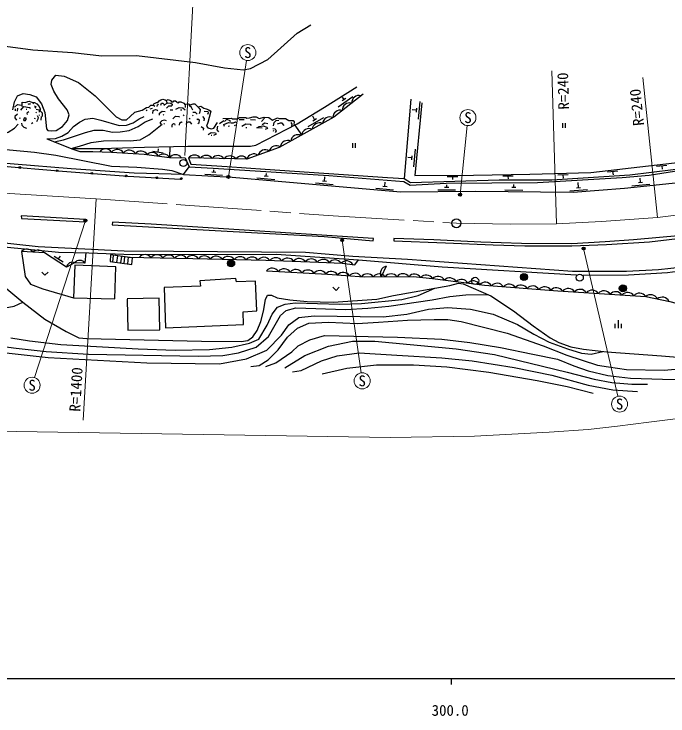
# Model space of a CAD drawing. Units: millimetres at full size, sheet at 1:1000; details may follow other scales. Extents: x 40000 to 680000, y 20000 to 380000.
# Drawn here: x 294450 to 404491, y 198715 to 316901 of the extents above; entities that cross this region are included whole.
import ezdxf
from ezdxf.enums import TextEntityAlignment as Align

# ---------------------------------------------------------------- set-up
doc = ezdxf.new("R2010")
doc.units = ezdxf.units.MM
doc.header["$LTSCALE"] = 1000
doc.linetypes.add('CHAIN', pattern=[18.5, 12, -1.5, 3.5, -1.5])
for name, color, linetype, lineweight in [('M-BGD', 7, 'Continuous', 25), ('M-BGD-HTXT', 7, 'Continuous', 13), ('M-BMK', 2, 'CHAIN', 13), ('M-BMK-SRVR', 3, 'Continuous', 25), ('M-STR-HTXT', 7, 'Continuous', 13), ('M-STR-STRC', 7, 'Continuous', 25), ('M-TTL-BAND', 7, 'Continuous', 25)]:
    doc.layers.add(name, color=color, linetype=linetype, lineweight=lineweight)
doc.styles.add('ＭＳ ゴシック', font='')
doc.styles.get('ＭＳ ゴシック').set_extended_font_data('MS Gothic')

msp = doc.modelspace()

# ---------------------------------------------------------------- hatches: boundary and pattern name
at = {"layer": 'M-BGD'}
for points in [[(330370, 274933, -1), (331570, 274933, -0.41421), (330970, 274333, -0.41421)], [(380861, 272617, -0.41421), (380261, 272017, -0.41421), (379661, 272617, -1)], [(396309, 270713, -1), (397509, 270713, -0.41421), (396909, 270113, -0.41421)]]:
    msp.add_hatch(color=256, dxfattribs=at).paths.add_polyline_path(points)
at = {"layer": 'M-STR-STRC'}
for points in [[(330753, 289598, -1), (330314, 289358, -0.41421), (330414, 289698, -0.41421)], [(369719, 286610, -1), (369280, 286371, -0.41421), (369380, 286710, -0.41421)], [(306680, 282244, -1), (306241, 282004, -0.41421), (306341, 282344, -0.41421)], [(349889, 278957, -1), (349450, 278718, -0.41421), (349550, 279057, -0.41421)], [(390501, 277545, -1), (390062, 277306, -0.41421), (390162, 277645, -0.41421)]]:
    msp.add_hatch(color=256, dxfattribs=at).paths.add_polyline_path(points)

# ---------------------------------------------------------------- linework, layer by layer
at = {"layer": 'M-BGD'}
for p, q in [((349018, 301282), (351463, 303021)), ((349694, 302315), (350265, 302721)), ((349980, 302518), (349708, 302899)), ((320070, 302316), (320184, 301869)), ((361231, 302548), (360093, 289199)), ((362503, 299179), (362791, 302165)), ((294683, 300620), (294719, 300916)), ((295037, 301061), (295001, 300562)), ((296462, 300857), (296627, 300857)), ((298120, 300373), (298211, 300254)), ((298659, 300663), (298659, 300373)), ((316661, 300621), (316865, 300789)), ((317371, 300944), (317737, 301078)), ((320701, 300798), (321146, 300798)), ((322442, 300774), (322673, 300764)), ((362199, 300715), (361446, 300787)), ((362165, 300366), (362232, 301063)), ((295365, 299461), (295409, 299296)), ((297961, 299346), (297876, 299227)), ((298671, 299948), (298688, 299840)), ((299034, 299653), (298955, 299051)), ((319547, 299848), (319630, 299969)), ((322908, 299925), (323067, 299815)), ((324108, 299187), (323918, 299364)), ((324497, 299886), (324599, 299754)), ((333153, 299110), (332307, 299063)), ((335089, 299026), (334216, 299104)), ((336118, 298828), (336615, 299371)), ((343964, 297981), (346562, 299480)), ((345038, 299120), (344707, 299695)), ((344735, 298945), (345341, 299295)), ((297586, 298585), (297376, 298397)), ((319653, 298480), (319772, 298352)), ((329032, 298490), (329727, 298975)), ((330487, 298002), (330727, 298060)), ((331527, 298154), (331783, 298227)), ((341659, 298223), (342856, 296533)), ((386742, 298546), (386742, 297763)), ((387209, 298546), (387209, 297763)), ((333452, 297788), (333604, 297777)), ((338223, 297204), (338032, 297210)), ((327606, 296492), (327730, 296497)), ((320650, 294574), (320619, 292725)), ((351385, 295177), (351385, 294394)), ((351852, 295177), (351852, 294394)), ((317814, 293785), (319546, 293532)), ((318680, 293659), (318761, 294215)), ((361729, 291152), (362017, 294139)), ((361425, 292689), (360733, 292755)), ((361391, 292340), (361459, 293037)), ((404320, 291425), (402582, 291224)), ((403451, 291324), (403515, 290765)), ((326547, 289945), (329543, 289781)), ((327720, 290332), (328419, 290293)), ((328070, 290312), (328091, 290696)), ((336519, 289662), (337216, 289601)), ((336868, 289632), (336906, 290072)), ((378442, 289612), (376692, 289582)), ((377567, 289597), (377575, 289170)), ((387695, 289838), (385946, 289790)), ((386821, 289814), (386836, 289252)), ((396054, 290469), (394315, 290268)), ((395185, 290369), (395249, 289810)), ((335334, 289314), (338323, 289052)), ((345164, 288462), (348153, 288200)), ((346349, 288810), (347047, 288749)), ((346698, 288780), (346758, 289463)), ((356863, 287903), (356923, 288587)), ((369108, 289487), (367358, 289479)), ((368233, 289483), (368235, 289034)), ((389424, 287674), (389361, 288517)), ((399532, 288532), (400228, 288604)), ((399880, 288568), (399806, 289286)), ((355330, 287586), (358318, 287324)), ((356515, 287934), (357212, 287873)), ((365765, 287288), (368765, 287321)), ((366910, 287751), (367610, 287758)), ((367260, 287754), (367256, 288145)), ((377047, 287297), (380047, 287265)), ((378202, 287735), (378902, 287727)), ((378552, 287731), (378556, 288185)), ((387961, 287114), (390953, 287337)), ((389075, 287648), (389773, 287700)), ((398435, 287965), (401419, 288276)), ((301228, 276159), (302689, 275195)), ((301958, 275677), (302268, 276147)), ((311078, 275183), (311214, 276266)), ((311764, 275091), (311901, 276180)), ((312427, 275002), (312564, 276096)), ((312977, 274928), (313115, 276027)), ((313591, 274845), (313730, 275949)), ((357098, 274451), (356224, 272652)), ((396151, 264022), (396151, 265350)), ((395617, 264022), (395617, 264718)), ((396684, 264022), (396684, 264718))]:
    msp.add_line(p, q, dxfattribs=at)
for points in [[(322942, 289892), (331147, 289444), (359498, 286959), (372078, 287097), (388514, 286926), (397172, 287570), (406274, 288519), (416397, 289941), (424921, 291444), (455955, 297287), (453680, 306787), (450774, 321642), (418921, 314633), (422022, 297054), (423130, 296488), (420758, 295672), (416088, 314234)], [(292181, 311606), (297639, 310864), (304269, 310420), (309195, 309865), (315059, 309937), (324986, 308733), (329883, 307863), (333068, 307530), (334253, 307752), (337142, 309233), (342105, 313675), (344409, 315088)], [(294248, 300775), (294538, 302146), (295040, 303150), (295986, 303536), (297106, 303362), (298188, 302937), (299077, 301760), (299617, 300331), (299904, 297566), (300158, 297281), (300718, 297242), (301517, 297300), (302579, 297976), (303468, 298980), (303738, 299945), (303371, 300794), (301942, 302628), (301169, 303941), (300706, 305061), (300802, 305794), (301459, 306624), (302869, 306412), (305303, 305389), (308123, 303150), (311627, 299580), (312589, 299094), (313381, 299075), (313999, 299654), (314752, 300368), (316008, 300735)], [(304051, 294238), (308982, 294264), (316380, 294495), (323720, 294630), (334219, 294633), (335127, 294805), (342067, 298437), (346683, 301216), (352138, 304654)], [(353203, 303431), (348273, 299559), (341706, 295891), (339078, 294450), (333631, 292461), (331539, 292511), (323791, 292672), (324194, 291650), (330301, 291247), (336731, 290790), (357317, 289361), (360093, 289199), (361143, 288553), (376101, 288984), (384969, 288983), (398081, 289837), (405346, 290731), (414755, 292122), (416835, 290240)], [(294516, 301242), (295030, 301676), (295717, 301531)], [(295833, 301328), (295840, 302052), (296381, 302007), (296780, 302196), (297014, 302224), (297536, 302022), (297749, 301784)], [(296831, 301725), (297070, 301821), (297172, 301662)], [(297593, 302078), (297891, 302029), (298302, 301780), (298657, 301316), (298830, 300931), (298835, 300726)], [(297859, 301441), (298097, 301356), (297961, 301027)], [(316008, 300735), (316741, 301169), (317156, 301217), (317496, 301569), (317894, 301559), (318119, 301377)], [(317894, 301559), (317997, 301806), (318444, 302010), (318669, 302032), (318892, 302282), (319151, 302441), (319488, 302549), (319883, 302471), (320070, 302316), (320410, 302514), (320760, 302339), (320948, 302102), (321237, 302129), (321335, 302293), (321595, 302306), (321869, 302144), (321909, 301991), (322109, 301968), (322253, 302114), (322535, 302092), (323033, 301874), (323179, 301667), (323257, 301417), (323257, 301181)], [(318554, 301353), (318610, 301641), (318744, 301726)], [(319166, 301557), (319236, 301888), (319489, 301873), (319658, 301733), (319722, 301515)], [(319690, 301624), (320320, 301937), (320826, 301888), (321051, 301712), (321030, 301437)], [(320080, 301079), (320489, 301459), (321030, 301437)], [(323218, 301542), (323383, 301745), (323784, 301756), (324171, 301600), (324595, 301777), (324851, 301759), (325390, 301289), (325776, 300831), (325706, 300414), (325603, 300123)], [(324560, 300718), (324295, 301178), (324003, 301430), (323977, 301599)], [(325390, 301289), (325893, 301376), (326391, 301038), (326769, 300954), (327244, 300755), (327459, 300627), (327551, 300444), (327531, 300308), (327069, 298661), (326852, 298012), (327051, 297754), (327601, 297562), (328059, 297693), (328682, 298656)], [(363097, 301940), (361920, 289738), (371776, 289779), (381227, 289941), (391488, 290225), (412365, 292638), (415594, 293914), (416770, 293144)], [(295616, 300714), (296115, 301350), (297034, 301191), (297193, 301054)], [(296951, 300423), (296622, 300214), (296662, 299969)], [(298171, 300891), (298688, 300783), (299187, 300244), (299187, 299659)], [(317808, 300135), (317871, 300649), (318251, 300824), (318483, 300775), (318624, 300656)], [(318915, 299848), (318901, 300231), (319353, 300559), (319864, 300480)], [(321648, 300898), (322248, 301157), (322846, 301112), (323270, 300781)], [(324551, 300366), (324934, 300366), (325271, 300050)], [(326457, 300523), (327043, 300489), (327127, 300260), (327002, 299963)], [(295010, 300044), (294581, 299655), (294581, 299416), (294851, 299017)], [(296201, 298900), (296106, 299101), (296184, 299423), (296298, 299479), (296426, 299309), (296432, 299134), (296287, 298928), (296206, 298890)], [(298313, 299800), (298529, 299488), (298466, 299187), (298222, 298733)], [(299960, 295866), (301449, 295924), (302512, 296329), (303535, 296966), (304482, 297951), (305467, 298704), (306433, 299186), (307688, 299379), (309079, 299032), (312127, 298124), (313386, 298163), (314487, 298588), (315530, 299244), (316361, 299650)], [(301228, 295362), (302782, 295731), (306458, 296967), (307959, 297352), (309446, 297333), (311010, 297005), (312285, 297063), (313811, 297314), (315356, 297990), (316515, 298762), (317790, 299264)], [(319218, 298381), (319065, 298659), (319368, 298976), (319743, 299092), (320073, 298954)], [(321151, 299270), (321611, 299682), (322165, 299641), (322292, 299520)], [(325283, 299103), (325376, 299243), (325575, 299092), (325536, 298508), (325404, 298392)], [(326147, 299667), (326435, 299337), (326369, 298897)], [(329577, 299340), (331033, 299358), (331214, 299229), (332064, 299272), (332395, 299486), (333438, 299461), (333632, 299386), (334057, 299397), (334704, 299585), (335189, 299569), (335690, 299289), (336516, 299537), (337330, 299472), (337922, 299020), (338786, 299434), (339093, 299289), (340149, 299305), (340704, 298987), (341407, 298970), (341574, 298760), (341536, 298308)], [(329881, 298822), (330236, 299177), (330764, 298953), (330801, 298786)], [(338124, 298087), (338210, 298620), (338571, 298949), (339024, 299056)], [(273945, 295518), (274697, 296023), (275760, 296564), (277054, 296718), (279565, 296718), (282076, 296486), (284548, 296177), (286711, 296042), (288990, 296062), (290574, 296255), (292062, 296486), (293472, 297027), (294534, 297664), (295171, 298340)], [(295707, 298545), (295735, 298187), (296110, 297864), (296541, 297705)], [(304051, 294238), (305486, 294630), (307437, 295248), (309484, 295576), (311860, 295634), (314004, 295538), (315646, 295731), (317133, 296561), (319356, 298350)], [(321033, 297880), (321050, 298268), (321310, 298487), (321464, 298436), (321487, 298176)], [(322287, 298162), (322372, 298593), (322641, 298764), (322755, 298659)], [(323437, 298381), (323626, 298742), (324017, 298776), (324302, 298381)], [(325918, 297970), (326338, 297698), (326291, 297360)], [(328889, 297069), (328641, 297425), (328739, 298021)], [(329844, 297960), (329756, 298284), (330545, 298634), (330999, 298592), (331396, 298566), (331715, 298723), (331945, 298540)], [(332788, 298039), (333447, 298415), (334157, 298362), (334340, 298112)], [(336182, 297698), (335307, 297716), (335682, 297976), (336398, 298067), (336991, 297880), (337129, 297604), (336736, 297466)], [(336226, 298317), (336663, 298574), (337153, 298494)], [(339929, 298125), (339552, 298502), (339223, 298534), (338727, 298367)], [(341196, 297981), (341234, 298340), (341094, 298615)], [(327112, 296628), (327620, 296958), (328331, 296913), (328444, 296666), (328036, 296465)], [(337999, 297621), (338379, 297549), (338558, 297217), (338410, 296947)], [(299960, 295866), (304325, 294129), (305542, 293762), (307725, 293762), (310873, 293666), (316337, 293316), (320590, 292726), (323274, 292681), (323898, 291155)], [(187814, 293336), (201312, 293298), (224397, 293429), (238309, 293363), (251310, 293172), (266160, 292779), (278982, 292348), (283498, 292006), (291944, 291348), (302601, 290447), (313624, 289624), (322446, 289091), (322762, 289294)], [(505174, 293201), (457374, 284836), (442217, 281921), (434388, 280170), (421449, 277053), (413532, 275349), (409130, 274502), (402895, 273846), (397536, 273545), (388419, 273544), (360659, 275550), (351483, 276059), (343499, 276742), (321276, 276892), (312954, 276963), (307458, 277236), (298517, 277728), (273314, 280437)], [(322942, 289892), (323898, 291155), (327978, 290945), (347444, 289739), (360060, 288715), (361113, 288066), (367166, 288415), (382547, 288556), (396766, 289405), (401314, 289786), (406668, 290619), (414732, 291616), (416730, 290000)], [(273314, 279864), (282582, 278907), (290457, 277923), (301944, 276814), (307017, 276717), (314399, 276416), (338563, 276479), (352399, 275510), (366522, 274359), (389096, 272989)], [(230521, 278481), (235937, 278428), (247602, 278143), (263884, 277029), (273348, 275588), (276616, 274702), (279125, 273383), (284951, 269262), (287401, 268110), (289821, 267460), (292330, 267331), (294451, 267693), (295925, 268391)], [(306510, 276772), (306381, 274963), (304648, 275015), (303277, 274265), (299553, 276721), (295699, 276927), (296346, 272688), (297225, 271421), (299269, 270646), (304467, 269121)], [(390207, 272919), (397836, 272974), (404426, 273384), (411152, 274259), (421023, 276308), (425798, 277515)], [(313535, 275974), (324559, 275734), (336836, 275434), (345681, 275133), (349673, 274942), (351778, 274669), (352399, 275510)], [(304674, 274627), (304467, 269121), (311399, 268940), (311606, 274342), (304673, 274603)], [(299123, 273456), (299653, 272925), (300184, 273456)], [(336928, 273668), (347196, 273126), (353378, 272634), (361639, 272685), (364872, 272349), (373643, 271235), (385933, 270300), (400744, 269328), (404801, 268495), (411448, 266763)], [(292905, 270931), (295925, 268391), (299623, 265526), (303218, 263458), (305365, 262398), (306684, 262295), (325998, 261830), (332697, 261750), (333783, 261931), (334610, 262526), (335361, 263637), (336007, 265137), (336447, 266869), (336757, 268859), (337093, 269557), (337792, 269557), (338749, 269143), (340869, 268781), (343750, 268523), (348147, 268367), (355485, 268883), (358325, 269506), (367789, 271179), (369265, 271574), (370041, 271496), (374671, 269428), (378511, 266942), (381796, 264383), (384667, 262366), (386141, 261617), (388158, 260841), (390279, 260454), (394211, 260014), (403418, 259327), (407471, 259027)], [(293900, 262393), (297030, 261850), (302319, 261280), (315362, 260525), (321545, 260321), (327365, 260424), (331074, 260813), (334074, 261485), (335652, 262183), (337023, 264509), (337902, 266345), (338807, 267534), (340049, 268051), (341730, 268283), (349282, 268051), (352942, 268154), (359690, 268819), (362459, 269525), (365238, 270728)], [(348105, 270910), (348635, 270379), (349166, 270910)], [(290875, 261173), (294780, 260630), (299882, 260085), (306974, 259644), (325428, 259320), (329564, 259407), (332240, 259851), (335189, 260833), (337258, 262591), (339265, 266142), (340258, 266985), (341862, 267450), (350250, 267158), (354003, 267381), (357495, 267717), (364833, 268772), (367788, 269345), (370478, 269604), (374102, 269682)], [(313479, 268910), (313582, 263663), (318962, 263741), (318884, 269040), (313478, 268933)], [(291567, 260011), (300188, 259045), (316785, 258151), (329043, 258000), (333567, 258850), (336969, 260280), (339462, 262830), (340699, 264569), (342400, 265805), (344951, 266114), (356547, 265907), (360569, 266346), (364202, 267235), (367372, 267505), (371277, 267196), (375065, 266385), (379163, 264608), (381935, 263021), (384486, 261630), (387579, 260510), (389937, 259776), (391560, 259621), (393520, 260091)], [(334281, 257575), (335712, 257730), (337219, 258696), (338920, 260357), (340466, 262521), (342129, 263989), (344062, 264877), (347347, 265032), (352179, 264800), (355775, 264993), (360684, 265380), (365129, 265496), (367449, 265496), (369691, 265148), (377461, 263177), (383470, 261049), (387452, 259464), (392639, 257802), (394494, 257493), (397510, 257030), (403849, 256914), (409510, 257455), (415347, 258344), (422614, 259735)], [(336831, 257535), (338532, 258153), (341200, 260046), (342243, 261051), (344215, 262055), (346689, 262751), (358985, 262521), (366443, 262133), (371173, 261590), (376314, 260740), (381765, 259620), (385901, 258808), (388646, 257688), (391043, 256799), (394367, 256065), (398171, 255599), (403583, 255444), (407332, 255367), (413711, 256758)], [(340009, 257304), (343411, 259390), (347354, 260974), (351413, 261824), (355163, 261824), (368852, 260511), (375274, 259582), (387545, 256611), (392096, 255408), (395034, 254867), (398436, 254596), (401064, 254596)], [(341319, 256646), (342749, 256877), (346190, 258500), (348818, 259350), (352530, 259852), (358869, 259466), (366446, 259041), (371559, 258537), (378594, 257377), (384934, 256102), (391081, 254402), (395229, 253627), (399365, 253356)], [(346311, 256328), (350447, 257255), (355434, 257835), (361697, 257835), (367263, 257487), (374376, 256598), (382494, 255207), (387519, 254164), (391926, 253083)]]:
    msp.add_lwpolyline(points, dxfattribs=at)
for points in [[(322942, 289892), (314658, 290130), (304064, 290811), (284800, 292425), (276568, 292926), (266440, 293330), (231347, 293904), (208661, 293882), (187598, 293698), (184618, 297305), (233782, 297032), (261630, 296251), (284595, 294884), (297883, 293658), (301455, 293114), (310856, 291301), (315125, 291116), (319424, 290783), (321019, 290534)], [(358334, 279097), (358334, 278741), (367056, 278386), (375095, 278031), (380427, 277867), (388339, 277867), (394136, 278113), (401409, 278550), (414616, 280094), (422050, 281176), (428256, 282215), (436241, 283526), (436213, 283964), (423362, 281723), (417401, 280903), (406841, 279618), (398684, 278879), (393926, 278524), (388341, 278196), (379857, 278250), (373022, 278468), (365112, 278905)], [(295646, 282930), (295701, 282493), (306447, 281919), (306474, 282329)], [(310999, 281834), (310971, 281424), (346624, 279462), (354901, 278742), (354956, 279097), (317514, 281493)], [(310681, 276333), (310603, 275247), (314250, 274756), (314379, 275868)], [(319738, 270872), (319944, 264077), (333057, 264619), (333006, 266765), (335333, 266920), (335100, 271909), (331893, 271806), (331790, 272348), (325738, 271961), (325815, 271056)]]:
    msp.add_lwpolyline(points, close=True, dxfattribs=at)
for centre, radius in [((322954, 291824), 600), ((295412, 291055), 150), ((301687, 290525), 150), ((307555, 290077), 150), ((313321, 289647), 150), ((318465, 289332), 150), ((322604, 289193), 150), ((330970, 274933), 600), ((380261, 272617), 600), ((389644, 272520), 600), ((372044, 271972), 600), ((396909, 270713), 600)]:
    msp.add_circle(centre, radius, dxfattribs=at)
for centre, radius, start, end in [((352509, 301933), 1250, 75.01236, 181.27256), ((350936, 300697), 1250, 75.01662, 181.27682), ((349344, 299467), 1250, 74.09526, 180.35547), ((347587, 298317), 1250, 66.05951, 172.31972), ((345841, 297342), 1250, 66.05951, 172.31972), ((344095, 296366), 1250, 66.05951, 172.31972), ((340491, 294373), 1250, 65.46184, 171.72205), ((342249, 295339), 1250, 65.87178, 172.13199), ((338591, 293493), 1250, 57.96633, 164.22654), ((309851, 292947), 1250, 35.11385, 141.37406), ((311823, 292853), 1250, 33.20405, 139.46425), ((313819, 292725), 1250, 33.20405, 139.46425), ((315799, 292579), 1250, 32.09627, 138.35648), ((317700, 292408), 1186, 28.96681, 135.22701), ((319581, 292147), 1186, 28.97179, 135.23199), ((321607, 291959), 1250, 35.91952, 142.17972), ((324775, 291902), 1250, 35.67512, 141.93533), ((326775, 291860), 1250, 35.67512, 141.93533), ((334828, 292099), 1250, 56.93154, 163.19174), ((336706, 292785), 1250, 56.93154, 163.19174), ((328774, 291818), 1250, 35.67512, 141.93533), ((330774, 291776), 1250, 35.65165, 141.91185), ((332696, 291891), 1095, 31.36244, 145.8847), ((296619, 276058), 1266, 37.2613, 136.59534), ((298531, 275678), 1460, 45.56904, 128.2876), ((305495, 274339), 1084, 35.16099, 141.42119), ((316481, 275160), 1250, 35.62377, 141.88398), ((318481, 275116), 1250, 35.62377, 141.88398), ((320480, 275073), 1250, 35.62377, 141.88398), ((322480, 275029), 1250, 35.62377, 141.88398), ((324479, 274984), 1250, 35.55157, 141.81178), ((326477, 274937), 1250, 35.4661, 141.7263), ((328476, 274888), 1250, 35.46725, 141.72745), ((330476, 274839), 1250, 35.46724, 141.72745), ((332475, 274790), 1250, 35.46724, 141.72745), ((334474, 274741), 1250, 35.46724, 141.72745), ((336472, 274689), 1250, 35.29494, 141.55514), ((338466, 274628), 1250, 34.91933, 141.17953), ((340465, 274560), 1250, 34.92504, 141.18525), ((342463, 274492), 1250, 34.92501, 141.18521), ((344462, 274424), 1250, 34.92501, 141.18521), ((346451, 274344), 1250, 34.20412, 140.46433), ((348448, 274250), 1250, 34.12596, 140.38617), ((304244, 274126), 976, 65.54314, 171.80335), ((350385, 274085), 1250, 29.91427, 136.17447), ((357335, 273224), 1250, 100.95252, 207.21273), ((337887, 272867), 1250, 33.84358, 140.10378), ((339885, 272761), 1250, 33.84358, 140.10378), ((341882, 272655), 1250, 33.84358, 140.10378), ((343879, 272550), 1250, 33.84358, 140.10378), ((345876, 272444), 1250, 33.84358, 140.10378), ((347855, 272317), 1250, 32.54049, 138.80069), ((349846, 272163), 1250, 32.32741, 138.58761), ((351840, 272004), 1250, 32.32698, 138.58719), ((353885, 271908), 1250, 36.03878, 142.29899), ((355901, 271900), 1250, 37.22695, 143.48715), ((357901, 271912), 1250, 37.22337, 143.48357), ((359900, 271925), 1250, 37.22338, 143.48359), ((361847, 271869), 1250, 33.26937, 139.52957), ((363809, 271705), 1250, 30.91473, 137.17494), ((365779, 271478), 1250, 29.63102, 135.89123), ((367763, 271226), 1250, 29.63696, 135.89717), ((369747, 270974), 1250, 29.63682, 135.89702), ((371731, 270722), 1250, 29.63681, 135.89702), ((373740, 270497), 1250, 31.31791, 137.57811), ((375748, 270323), 1250, 32.51635, 138.77656), ((377742, 270171), 1250, 32.51617, 138.77638), ((379737, 270019), 1250, 32.51617, 138.77638), ((381731, 269867), 1250, 32.51617, 138.77638), ((383725, 269716), 1250, 32.51617, 138.77638), ((385723, 269568), 1250, 32.76664, 139.02685), ((387723, 269431), 1250, 33.11584, 139.37605), ((389718, 269300), 1250, 33.11429, 139.37449), ((391714, 269169), 1250, 33.11431, 139.37452), ((393710, 269038), 1250, 33.11431, 139.37452), ((395706, 268907), 1250, 33.11431, 139.37452), ((397701, 268776), 1250, 33.11431, 139.37452), ((399697, 268645), 1250, 33.11431, 139.37452), ((401573, 268392), 1250, 25.27825, 131.53845), ((403532, 267990), 1250, 25.27825, 131.53845)]:
    msp.add_arc(centre, radius, start, end, dxfattribs=at)
at = {"layer": 'M-BGD-HTXT'}
for p, q in [((330533, 289478), (333581, 309076)), ((369499, 286490), (370699, 298115)), ((306460, 282124), (297904, 255680)), ((349669, 278837), (352846, 256475)), ((390282, 277426), (396040, 252547))]:
    msp.add_line(p, q, dxfattribs=at)
for centre in [(333789, 310410), (370838, 299458), (353036, 255139), (297488, 254395), (396345, 251232)]:
    msp.add_circle(centre, 1350, dxfattribs=at)
at = {"layer": 'M-BMK'}
msp.add_lwpolyline([(68645, 285942), (168616, 288221), (201294, 288691), (208486, 288853), (217696, 288840), (227402, 288804), (235915, 288704), (244378, 288574), (251479, 288418), (269101, 287800), (279608, 287392), (291861, 286802), (300000, 286310), (308246, 285773), (324049, 284647), (348149, 282939), (368895, 281675), (377973, 281497), (385740, 281599), (393297, 281955), (402712, 282668), (410262, 283550)], dxfattribs=at)
at = {"layer": 'M-BMK-SRVR'}
msp.add_circle((368895, 281675), 750, dxfattribs=at)
at = {"layer": 'M-STR-HTXT'}
for p, q in [((323163, 293091), (324623, 320235)), ((385740, 281599), (384940, 307311)), ((402712, 282668), (400264, 306242)), ((306108, 248494), (308246, 285773))]:
    msp.add_line(p, q, dxfattribs=at)
msp.add_lwpolyline([(570335, 276645), (484968, 259830), (462560, 256140), (449841, 254280), (442064, 253266), (429432, 251743), (420676, 250677), (410321, 249331), (401292, 248187), (396021, 247528), (391050, 246970), (384498, 246525), (379279, 246191), (371942, 245841), (357771, 245622), (235386, 247547)], dxfattribs=at)
at = {"layer": 'M-STR-STRC'}
for centre in [(330533, 289478), (369499, 286490), (306460, 282124), (349669, 278837), (390282, 277426)]:
    msp.add_circle(centre, 250, dxfattribs=at)
at = {"layer": 'M-TTL-BAND'}
for p, q in [((40000, 205000), (579000, 205000)), ((368000, 205000), (368000, 204000))]:
    msp.add_line(p, q, dxfattribs=at)

# ---------------------------------------------------------------- texts
at = {"layer": 'M-BGD-HTXT', "style": 'ＭＳ ゴシック'}
for p in [(333789, 310410), (370838, 299458), (297488, 254395), (353036, 255139), (396345, 251232)]:
    msp.add_text('S', height=1833, dxfattribs=at).set_placement(p, align=Align.MIDDLE_CENTER)
at = {"layer": 'M-STR-HTXT', "style": 'ＭＳ ゴシック'}
for s, rotation, p in [('R=240', 91.792, (388321, 303982)), ('R=240', 95.94, (400707, 301341)), ('R=1400', 86.726, (306336, 253610))]:
    msp.add_text(s, height=1833, rotation=rotation, dxfattribs=at).set_placement(p, align=Align.BOTTOM_CENTER)
at = {"layer": 'M-TTL-BAND', "style": 'ＭＳ ゴシック'}
msp.add_text('300.0', height=1833, dxfattribs=at).set_placement((367844, 198195), align=Align.BOTTOM_CENTER)

doc.saveas('drawing.dxf')
